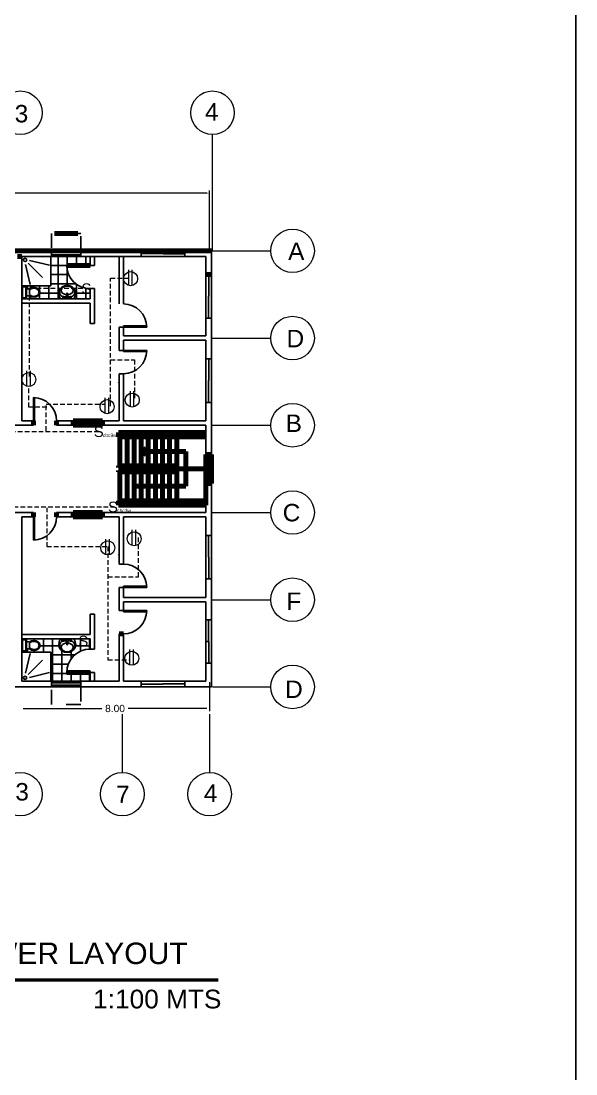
# Model space of a CAD drawing. Header units: millimetres. Extents: x 2391 to 3323, y 1596 to 2537.
# Drawn here: x 2971.5 to 3009.7, y 2241.9 to 2314.4 of the extents above; entities that cross this region are included whole.
import ezdxf

# ---------------------------------------------------------------- set-up
doc = ezdxf.new("R2010")
doc.units = ezdxf.units.MM
doc.linetypes.add('DASHED2', pattern=[9.525, 6.35, -3.175])
doc.linetypes.add('JIS_02_1.0', pattern=[2, 1, -1])
doc.layers.get('Defpoints').update_dxf_attribs({"color": 115})
for name, color, linetype in [('BATH', 171, 'Continuous'), ('dimensions', 203, 'Continuous'), ('doors', 31, 'Continuous'), ('doors and windows schedule', 11, 'Continuous'), ('Electrical symbols', 81, 'Continuous'), ('exterior wall', 140, 'Continuous'), ('furnitures', 40, 'Continuous'), ('interior wall', 191, 'Continuous'), ('LETTERS', 150, 'Continuous'), ('Lightning text', 211, 'Continuous'), ('stairs', 123, 'Continuous'), ('TEXT', 130, 'Continuous'), ('windows', 241, 'Continuous')]:
    doc.layers.add(name, color=color, linetype=linetype)
doc.styles.add('PDF Swis721 BT', font='swiss.ttf')
doc.styles.get("Standard").update_dxf_attribs({"font": 'arial.ttf'})

msp = doc.modelspace()

# ---------------------------------------------------------------- linework, layer by layer
at = {"color": 11, "true_color": 0xf27172}
msp.add_line((3009.654, 2319.18), (3009.654, 2060.459), dxfattribs=at)
at = {"color": 0, "linetype": 'ByBlock'}
for p, q in [((2971.565, 2298.164), (2973.565, 2298.164)), ((2971.565, 2296.164), (2971.565, 2298.164)), ((2971.824, 2297.622), (2972.152, 2296.259)), ((2973.004, 2296.725), (2972.014, 2297.715)), ((2972.107, 2297.906), (2973.471, 2297.578)), ((2973.565, 2298.164), (2973.565, 2296.164)), ((2973.565, 2296.164), (2971.565, 2296.164)), ((2971.579, 2296.133), (2971.899, 2296.133)), ((2971.579, 2295.293), (2971.579, 2296.133)), ((2971.619, 2295.373), (2971.619, 2296.053)), ((2971.659, 2296.093), (2971.819, 2296.093)), ((2971.859, 2296.053), (2971.859, 2295.373)), ((2971.899, 2296.133), (2971.899, 2295.293)), ((2971.919, 2296.033), (2971.899, 2296.033)), ((2971.899, 2295.993), (2971.959, 2295.993)), ((2972.093, 2295.953), (2971.899, 2295.953)), ((2972.093, 2295.473), (2971.899, 2295.473)), ((2971.959, 2296.113), (2971.919, 2296.113)), ((2971.919, 2296.113), (2971.919, 2296.033)), ((2971.959, 2295.993), (2971.959, 2296.113)), ((2972.093, 2295.553), (2972.093, 2295.873)), ((2974.143, 2295.472), (2974.208, 2295.276)), ((2974.175, 2295.717), (2974.174, 2295.731)), ((2974.178, 2295.691), (2974.175, 2295.717)), ((2974.182, 2295.665), (2974.178, 2295.691)), ((2974.188, 2295.64), (2974.182, 2295.665)), ((2974.195, 2295.616), (2974.188, 2295.64)), ((2974.202, 2295.593), (2974.195, 2295.616)), ((2974.211, 2295.572), (2974.202, 2295.593)), ((2974.211, 2295.572), (2974.211, 2295.572)), ((2974.22, 2295.552), (2974.211, 2295.572)), ((2974.23, 2295.534), (2974.22, 2295.552)), ((2974.241, 2295.517), (2974.23, 2295.534)), ((2974.253, 2295.502), (2974.241, 2295.517)), ((2974.266, 2295.488), (2974.253, 2295.502)), ((2974.279, 2295.475), (2974.266, 2295.488)), ((2974.293, 2295.464), (2974.279, 2295.475)), ((2974.308, 2295.454), (2974.293, 2295.464)), ((2974.308, 2295.454), (2974.308, 2295.454)), ((2974.323, 2295.445), (2974.308, 2295.454)), ((2974.339, 2295.436), (2974.323, 2295.445)), ((2974.356, 2295.429), (2974.339, 2295.436)), ((2974.372, 2295.423), (2974.356, 2295.429)), ((2974.39, 2295.418), (2974.372, 2295.423)), ((2974.407, 2295.413), (2974.39, 2295.418)), ((2974.424, 2295.41), (2974.407, 2295.413)), ((2974.42, 2295.399), (2974.425, 2295.413)), ((2974.425, 2295.413), (2974.436, 2295.419)), ((2974.436, 2295.419), (2974.448, 2295.421)), ((2974.448, 2295.421), (2974.46, 2295.419)), ((2974.46, 2295.419), (2974.47, 2295.413)), ((2974.47, 2295.413), (2974.476, 2295.399)), ((2974.66, 2295.636), (2974.63, 2295.298)), ((2974.66, 2295.636), (2974.662, 2295.645)), ((2974.662, 2295.645), (2974.666, 2295.653)), ((2974.666, 2295.653), (2974.673, 2295.66)), ((2974.673, 2295.66), (2974.681, 2295.664)), ((2974.681, 2295.664), (2974.69, 2295.666)), ((2974.69, 2295.666), (2974.7, 2295.664)), ((2974.7, 2295.664), (2974.708, 2295.66)), ((2974.708, 2295.66), (2974.715, 2295.653)), ((2974.715, 2295.653), (2974.719, 2295.645)), ((2974.719, 2295.645), (2974.72, 2295.636)), ((2974.75, 2295.298), (2974.72, 2295.636)), ((2974.9, 2295.399), (2974.906, 2295.413)), ((2974.906, 2295.413), (2974.916, 2295.419)), ((2974.916, 2295.419), (2974.928, 2295.421)), ((2974.928, 2295.421), (2974.94, 2295.419)), ((2974.94, 2295.419), (2974.951, 2295.413)), ((2974.951, 2295.413), (2974.956, 2295.399)), ((2974.976, 2295.413), (2974.959, 2295.41)), ((2974.992, 2295.418), (2974.976, 2295.413)), ((2975.009, 2295.423), (2974.992, 2295.418)), ((2975.026, 2295.429), (2975.009, 2295.423)), ((2975.042, 2295.436), (2975.026, 2295.429)), ((2975.058, 2295.445), (2975.042, 2295.436)), ((2975.073, 2295.454), (2975.058, 2295.445)), ((2975.088, 2295.464), (2975.073, 2295.454)), ((2975.073, 2295.454), (2975.073, 2295.454)), ((2975.102, 2295.475), (2975.088, 2295.464)), ((2975.115, 2295.488), (2975.102, 2295.475)), ((2975.128, 2295.502), (2975.115, 2295.488)), ((2975.14, 2295.517), (2975.128, 2295.502)), ((2975.151, 2295.534), (2975.14, 2295.517)), ((2975.161, 2295.552), (2975.151, 2295.534)), ((2975.17, 2295.572), (2975.161, 2295.552)), ((2975.179, 2295.593), (2975.17, 2295.572)), ((2975.17, 2295.572), (2975.17, 2295.572)), ((2975.238, 2295.472), (2975.173, 2295.276)), ((2975.186, 2295.616), (2975.179, 2295.593)), ((2975.193, 2295.64), (2975.186, 2295.616)), ((2975.199, 2295.665), (2975.193, 2295.64)), ((2975.203, 2295.691), (2975.199, 2295.665)), ((2975.206, 2295.717), (2975.203, 2295.691)), ((2975.207, 2295.731), (2975.206, 2295.717)), ((2971.899, 2295.293), (2971.579, 2295.293)), ((2971.819, 2295.333), (2971.659, 2295.333)), ((2974.354, 2295.276), (2974.372, 2295.287)), ((2974.372, 2295.287), (2974.388, 2295.293)), ((2974.373, 2295.383), (2974.375, 2295.391)), ((2974.375, 2295.376), (2974.373, 2295.383)), ((2974.375, 2295.391), (2974.38, 2295.396)), ((2974.38, 2295.37), (2974.375, 2295.376)), ((2974.38, 2295.396), (2974.388, 2295.398)), ((2974.388, 2295.368), (2974.38, 2295.37)), ((2974.388, 2295.398), (2974.395, 2295.396)), ((2974.395, 2295.37), (2974.388, 2295.368)), ((2974.401, 2295.299), (2974.388, 2295.293)), ((2974.388, 2295.293), (2974.508, 2295.293)), ((2974.395, 2295.396), (2974.401, 2295.391)), ((2974.401, 2295.376), (2974.395, 2295.37)), ((2974.418, 2295.391), (2974.401, 2295.391)), ((2974.401, 2295.391), (2974.403, 2295.383)), ((2974.403, 2295.383), (2974.401, 2295.376)), ((2974.418, 2295.376), (2974.401, 2295.376)), ((2974.412, 2295.307), (2974.401, 2295.299)), ((2974.42, 2295.319), (2974.412, 2295.307)), ((2974.418, 2295.383), (2974.42, 2295.399)), ((2974.42, 2295.368), (2974.418, 2295.383)), ((2974.478, 2295.316), (2974.418, 2295.316)), ((2974.425, 2295.353), (2974.42, 2295.368)), ((2974.424, 2295.332), (2974.42, 2295.319)), ((2974.425, 2295.346), (2974.424, 2295.332)), ((2974.425, 2295.353), (2974.47, 2295.353)), ((2974.425, 2295.346), (2974.425, 2295.353)), ((2974.47, 2295.346), (2974.425, 2295.346)), ((2974.433, 2295.383), (2974.435, 2295.391)), ((2974.435, 2295.376), (2974.433, 2295.383)), ((2974.435, 2295.391), (2974.44, 2295.396)), ((2974.44, 2295.37), (2974.435, 2295.376)), ((2974.44, 2295.396), (2974.448, 2295.398)), ((2974.448, 2295.368), (2974.44, 2295.37)), ((2974.448, 2295.398), (2974.455, 2295.396)), ((2974.455, 2295.37), (2974.448, 2295.368)), ((2974.455, 2295.396), (2974.461, 2295.391)), ((2974.461, 2295.376), (2974.455, 2295.37)), ((2974.461, 2295.391), (2974.463, 2295.383)), ((2974.463, 2295.383), (2974.461, 2295.376)), ((2974.476, 2295.368), (2974.47, 2295.353)), ((2974.47, 2295.353), (2974.47, 2295.346)), ((2974.471, 2295.333), (2974.47, 2295.346)), ((2974.475, 2295.321), (2974.471, 2295.333)), ((2974.477, 2295.403), (2974.474, 2295.403)), ((2974.482, 2295.31), (2974.475, 2295.321)), ((2974.476, 2295.399), (2974.478, 2295.383)), ((2974.478, 2295.383), (2974.476, 2295.368)), ((2974.494, 2295.401), (2974.477, 2295.403)), ((2974.495, 2295.391), (2974.477, 2295.391)), ((2974.477, 2295.376), (2974.495, 2295.376)), ((2974.492, 2295.301), (2974.482, 2295.31)), ((2974.503, 2295.296), (2974.492, 2295.301)), ((2974.493, 2295.383), (2974.495, 2295.391)), ((2974.495, 2295.376), (2974.493, 2295.383)), ((2974.511, 2295.4), (2974.494, 2295.401)), ((2974.495, 2295.391), (2974.5, 2295.396)), ((2974.5, 2295.37), (2974.495, 2295.376)), ((2974.5, 2295.396), (2974.508, 2295.398)), ((2974.508, 2295.368), (2974.5, 2295.37)), ((2974.515, 2295.293), (2974.503, 2295.296)), ((2974.508, 2295.398), (2974.515, 2295.396)), ((2974.515, 2295.37), (2974.508, 2295.368)), ((2974.508, 2295.293), (2974.52, 2295.292)), ((2974.528, 2295.4), (2974.511, 2295.4)), ((2974.515, 2295.396), (2974.521, 2295.391)), ((2974.521, 2295.376), (2974.515, 2295.37)), ((2974.52, 2295.292), (2974.53, 2295.287)), ((2974.521, 2295.391), (2974.523, 2295.383)), ((2974.523, 2295.383), (2974.521, 2295.376)), ((2974.544, 2295.4), (2974.528, 2295.4)), ((2974.53, 2295.287), (2974.54, 2295.276)), ((2974.56, 2295.4), (2974.544, 2295.4)), ((2974.576, 2295.4), (2974.56, 2295.4)), ((2974.57, 2295.276), (2974.571, 2295.283)), ((2974.571, 2295.283), (2974.574, 2295.29)), ((2974.574, 2295.29), (2974.579, 2295.295)), ((2974.576, 2295.4), (2974.576, 2295.4)), ((2974.591, 2295.4), (2974.576, 2295.4)), ((2974.579, 2295.295), (2974.586, 2295.298)), ((2974.586, 2295.298), (2974.593, 2295.298)), ((2974.606, 2295.4), (2974.591, 2295.4)), ((2974.63, 2295.298), (2974.593, 2295.298)), ((2974.621, 2295.4), (2974.606, 2295.4)), ((2974.639, 2295.4), (2974.621, 2295.4)), ((2974.75, 2295.298), (2974.63, 2295.298)), ((2974.759, 2295.4), (2974.741, 2295.4)), ((2974.75, 2295.298), (2974.78, 2295.298)), ((2974.775, 2295.4), (2974.759, 2295.4)), ((2974.791, 2295.4), (2974.775, 2295.4)), ((2974.78, 2295.298), (2974.788, 2295.298)), ((2974.788, 2295.298), (2974.795, 2295.296)), ((2974.807, 2295.4), (2974.791, 2295.4)), ((2974.795, 2295.296), (2974.8, 2295.29)), ((2974.8, 2295.29), (2974.803, 2295.283)), ((2974.803, 2295.283), (2974.803, 2295.276)), ((2974.822, 2295.4), (2974.807, 2295.4)), ((2974.822, 2295.4), (2974.822, 2295.4)), ((2974.838, 2295.4), (2974.822, 2295.4)), ((2974.834, 2295.276), (2974.852, 2295.287)), ((2974.853, 2295.4), (2974.838, 2295.4)), ((2974.852, 2295.287), (2974.868, 2295.293)), ((2974.868, 2295.4), (2974.853, 2295.4)), ((2974.853, 2295.383), (2974.855, 2295.391)), ((2974.855, 2295.376), (2974.853, 2295.383)), ((2974.855, 2295.391), (2974.861, 2295.396)), ((2974.861, 2295.37), (2974.855, 2295.376)), ((2974.861, 2295.396), (2974.868, 2295.398)), ((2974.868, 2295.368), (2974.861, 2295.37)), ((2974.882, 2295.401), (2974.868, 2295.4)), ((2974.868, 2295.398), (2974.876, 2295.396)), ((2974.876, 2295.37), (2974.868, 2295.368)), ((2974.881, 2295.299), (2974.868, 2295.293)), ((2974.868, 2295.293), (2974.988, 2295.293)), ((2974.876, 2295.396), (2974.881, 2295.391)), ((2974.881, 2295.376), (2974.876, 2295.37)), ((2974.881, 2295.391), (2974.883, 2295.383)), ((2974.898, 2295.391), (2974.881, 2295.391)), ((2974.883, 2295.383), (2974.881, 2295.376)), ((2974.898, 2295.376), (2974.881, 2295.376)), ((2974.892, 2295.307), (2974.881, 2295.299)), ((2974.901, 2295.402), (2974.882, 2295.401)), ((2974.9, 2295.319), (2974.892, 2295.307)), ((2974.898, 2295.383), (2974.9, 2295.399)), ((2974.9, 2295.368), (2974.898, 2295.383)), ((2974.958, 2295.316), (2974.898, 2295.316)), ((2974.906, 2295.353), (2974.9, 2295.368)), ((2974.905, 2295.332), (2974.9, 2295.319)), ((2974.906, 2295.346), (2974.905, 2295.332)), ((2974.906, 2295.353), (2974.951, 2295.353)), ((2974.906, 2295.346), (2974.906, 2295.353)), ((2974.951, 2295.346), (2974.906, 2295.346)), ((2974.913, 2295.383), (2974.915, 2295.391)), ((2974.915, 2295.376), (2974.913, 2295.383)), ((2974.915, 2295.391), (2974.921, 2295.396)), ((2974.921, 2295.37), (2974.915, 2295.376)), ((2974.921, 2295.396), (2974.928, 2295.398)), ((2974.928, 2295.368), (2974.921, 2295.37)), ((2974.928, 2295.398), (2974.936, 2295.396)), ((2974.936, 2295.37), (2974.928, 2295.368)), ((2974.936, 2295.396), (2974.941, 2295.391)), ((2974.941, 2295.376), (2974.936, 2295.37)), ((2974.941, 2295.391), (2974.943, 2295.383)), ((2974.943, 2295.383), (2974.941, 2295.376)), ((2974.956, 2295.368), (2974.951, 2295.353)), ((2974.951, 2295.353), (2974.951, 2295.346)), ((2974.951, 2295.333), (2974.951, 2295.346)), ((2974.955, 2295.321), (2974.951, 2295.333)), ((2974.959, 2295.41), (2974.952, 2295.408)), ((2974.962, 2295.31), (2974.955, 2295.321)), ((2974.956, 2295.399), (2974.958, 2295.383)), ((2974.958, 2295.383), (2974.956, 2295.368)), ((2974.975, 2295.391), (2974.958, 2295.391)), ((2974.958, 2295.376), (2974.975, 2295.376)), ((2974.972, 2295.301), (2974.962, 2295.31)), ((2974.983, 2295.296), (2974.972, 2295.301)), ((2974.973, 2295.383), (2974.975, 2295.391)), ((2974.975, 2295.376), (2974.973, 2295.383)), ((2974.975, 2295.391), (2974.981, 2295.396)), ((2974.981, 2295.37), (2974.975, 2295.376)), ((2974.981, 2295.396), (2974.988, 2295.398)), ((2974.988, 2295.368), (2974.981, 2295.37)), ((2974.996, 2295.293), (2974.983, 2295.296)), ((2974.988, 2295.398), (2974.996, 2295.396)), ((2974.996, 2295.37), (2974.988, 2295.368)), ((2974.988, 2295.293), (2975, 2295.292)), ((2974.996, 2295.396), (2975.001, 2295.391)), ((2975.001, 2295.376), (2974.996, 2295.37)), ((2975, 2295.292), (2975.01, 2295.287)), ((2975.001, 2295.391), (2975.003, 2295.383)), ((2975.003, 2295.383), (2975.001, 2295.376)), ((2975.01, 2295.287), (2975.02, 2295.276)), ((2971.579, 2271.836), (2971.579, 2270.996)), ((2971.899, 2271.836), (2971.579, 2271.836)), ((2971.619, 2271.756), (2971.619, 2271.076)), ((2971.819, 2271.796), (2971.659, 2271.796)), ((2971.859, 2271.076), (2971.859, 2271.756)), ((2971.899, 2270.996), (2971.899, 2271.836)), ((2972.093, 2271.656), (2971.899, 2271.656)), ((2972.093, 2271.576), (2972.093, 2271.256)), ((2974.143, 2271.657), (2974.208, 2271.853)), ((2974.195, 2271.513), (2974.188, 2271.489)), ((2974.202, 2271.536), (2974.195, 2271.513)), ((2974.211, 2271.557), (2974.202, 2271.536)), ((2974.22, 2271.577), (2974.211, 2271.557)), ((2974.211, 2271.557), (2974.211, 2271.557)), ((2974.23, 2271.595), (2974.22, 2271.577)), ((2974.241, 2271.612), (2974.23, 2271.595)), ((2974.253, 2271.627), (2974.241, 2271.612)), ((2974.266, 2271.641), (2974.253, 2271.627)), ((2974.279, 2271.653), (2974.266, 2271.641)), ((2974.293, 2271.665), (2974.279, 2271.653)), ((2974.308, 2271.675), (2974.293, 2271.665)), ((2974.323, 2271.684), (2974.308, 2271.675)), ((2974.308, 2271.675), (2974.308, 2271.675)), ((2974.339, 2271.692), (2974.323, 2271.684)), ((2974.356, 2271.699), (2974.339, 2271.692)), ((2974.354, 2271.853), (2974.372, 2271.841)), ((2974.372, 2271.705), (2974.356, 2271.699)), ((2974.372, 2271.841), (2974.388, 2271.835)), ((2974.39, 2271.711), (2974.372, 2271.705)), ((2974.375, 2271.753), (2974.373, 2271.745)), ((2974.373, 2271.745), (2974.375, 2271.738)), ((2974.38, 2271.758), (2974.375, 2271.753)), ((2974.375, 2271.738), (2974.38, 2271.732)), ((2974.388, 2271.76), (2974.38, 2271.758)), ((2974.38, 2271.732), (2974.388, 2271.73)), ((2974.388, 2271.835), (2974.508, 2271.835)), ((2974.401, 2271.83), (2974.388, 2271.835)), ((2974.395, 2271.758), (2974.388, 2271.76)), ((2974.388, 2271.73), (2974.395, 2271.732)), ((2974.407, 2271.715), (2974.39, 2271.711)), ((2974.401, 2271.753), (2974.395, 2271.758)), ((2974.395, 2271.732), (2974.401, 2271.738)), ((2974.412, 2271.821), (2974.401, 2271.83)), ((2974.418, 2271.753), (2974.401, 2271.753)), ((2974.403, 2271.745), (2974.401, 2271.753)), ((2974.401, 2271.738), (2974.403, 2271.745)), ((2974.418, 2271.738), (2974.401, 2271.738)), ((2974.424, 2271.719), (2974.407, 2271.715)), ((2974.42, 2271.81), (2974.412, 2271.821)), ((2974.478, 2271.813), (2974.418, 2271.813)), ((2974.42, 2271.761), (2974.418, 2271.745)), ((2974.418, 2271.745), (2974.42, 2271.73)), ((2974.424, 2271.797), (2974.42, 2271.81)), ((2974.425, 2271.775), (2974.42, 2271.761)), ((2974.42, 2271.73), (2974.425, 2271.715)), ((2974.425, 2271.783), (2974.424, 2271.797)), ((2974.47, 2271.783), (2974.425, 2271.783)), ((2974.425, 2271.783), (2974.425, 2271.775)), ((2974.425, 2271.775), (2974.47, 2271.775)), ((2974.425, 2271.715), (2974.436, 2271.71)), ((2974.435, 2271.753), (2974.433, 2271.745)), ((2974.433, 2271.745), (2974.435, 2271.738)), ((2974.44, 2271.758), (2974.435, 2271.753)), ((2974.435, 2271.738), (2974.44, 2271.732)), ((2974.436, 2271.71), (2974.448, 2271.708)), ((2974.448, 2271.76), (2974.44, 2271.758)), ((2974.44, 2271.732), (2974.448, 2271.73)), ((2974.455, 2271.758), (2974.448, 2271.76)), ((2974.448, 2271.73), (2974.455, 2271.732)), ((2974.448, 2271.708), (2974.46, 2271.71)), ((2974.461, 2271.753), (2974.455, 2271.758)), ((2974.455, 2271.732), (2974.461, 2271.738)), ((2974.46, 2271.71), (2974.47, 2271.715)), ((2974.463, 2271.745), (2974.461, 2271.753)), ((2974.461, 2271.738), (2974.463, 2271.745)), ((2974.471, 2271.796), (2974.47, 2271.783)), ((2974.47, 2271.775), (2974.47, 2271.783)), ((2974.476, 2271.761), (2974.47, 2271.775)), ((2974.47, 2271.715), (2974.476, 2271.73)), ((2974.475, 2271.808), (2974.471, 2271.796)), ((2974.477, 2271.726), (2974.474, 2271.726)), ((2974.482, 2271.819), (2974.475, 2271.808)), ((2974.478, 2271.745), (2974.476, 2271.761)), ((2974.476, 2271.73), (2974.478, 2271.745)), ((2974.477, 2271.753), (2974.495, 2271.753)), ((2974.495, 2271.738), (2974.477, 2271.738)), ((2974.494, 2271.727), (2974.477, 2271.726)), ((2974.492, 2271.827), (2974.482, 2271.819)), ((2974.503, 2271.833), (2974.492, 2271.827)), ((2974.495, 2271.753), (2974.493, 2271.745)), ((2974.493, 2271.745), (2974.495, 2271.738)), ((2974.511, 2271.728), (2974.494, 2271.727)), ((2974.5, 2271.758), (2974.495, 2271.753)), ((2974.495, 2271.738), (2974.5, 2271.732)), ((2974.508, 2271.76), (2974.5, 2271.758)), ((2974.5, 2271.732), (2974.508, 2271.73)), ((2974.515, 2271.835), (2974.503, 2271.833)), ((2974.508, 2271.835), (2974.52, 2271.837)), ((2974.515, 2271.758), (2974.508, 2271.76)), ((2974.508, 2271.73), (2974.515, 2271.732)), ((2974.528, 2271.729), (2974.511, 2271.728)), ((2974.521, 2271.753), (2974.515, 2271.758)), ((2974.515, 2271.732), (2974.521, 2271.738)), ((2974.52, 2271.837), (2974.53, 2271.842)), ((2974.523, 2271.745), (2974.521, 2271.753)), ((2974.521, 2271.738), (2974.523, 2271.745)), ((2974.544, 2271.729), (2974.528, 2271.729)), ((2974.53, 2271.842), (2974.54, 2271.853)), ((2974.56, 2271.729), (2974.544, 2271.729)), ((2974.576, 2271.729), (2974.56, 2271.729)), ((2974.57, 2271.853), (2974.571, 2271.846)), ((2974.571, 2271.846), (2974.574, 2271.839)), ((2974.574, 2271.839), (2974.579, 2271.834)), ((2974.576, 2271.729), (2974.576, 2271.729)), ((2974.591, 2271.729), (2974.576, 2271.729)), ((2974.579, 2271.834), (2974.586, 2271.831)), ((2974.586, 2271.831), (2974.593, 2271.83)), ((2974.606, 2271.729), (2974.591, 2271.729)), ((2974.63, 2271.83), (2974.593, 2271.83)), ((2974.621, 2271.729), (2974.606, 2271.729)), ((2974.639, 2271.729), (2974.621, 2271.729)), ((2974.75, 2271.83), (2974.63, 2271.83)), ((2974.66, 2271.493), (2974.63, 2271.83)), ((2974.75, 2271.83), (2974.72, 2271.493)), ((2974.759, 2271.729), (2974.741, 2271.729)), ((2974.75, 2271.83), (2974.78, 2271.83)), ((2974.775, 2271.729), (2974.759, 2271.729)), ((2974.791, 2271.728), (2974.775, 2271.729)), ((2974.78, 2271.83), (2974.788, 2271.83)), ((2974.788, 2271.83), (2974.795, 2271.833)), ((2974.807, 2271.728), (2974.791, 2271.728)), ((2974.795, 2271.833), (2974.8, 2271.838)), ((2974.8, 2271.838), (2974.803, 2271.845)), ((2974.803, 2271.845), (2974.803, 2271.853)), ((2974.822, 2271.728), (2974.807, 2271.728)), ((2974.822, 2271.728), (2974.822, 2271.728)), ((2974.838, 2271.728), (2974.822, 2271.728)), ((2974.834, 2271.853), (2974.852, 2271.841)), ((2974.853, 2271.728), (2974.838, 2271.728)), ((2974.852, 2271.841), (2974.868, 2271.835)), ((2974.855, 2271.753), (2974.853, 2271.745)), ((2974.853, 2271.745), (2974.855, 2271.738)), ((2974.868, 2271.728), (2974.853, 2271.728)), ((2974.861, 2271.758), (2974.855, 2271.753)), ((2974.855, 2271.738), (2974.861, 2271.732)), ((2974.868, 2271.76), (2974.861, 2271.758)), ((2974.861, 2271.732), (2974.868, 2271.73)), ((2974.868, 2271.835), (2974.988, 2271.835)), ((2974.881, 2271.83), (2974.868, 2271.835)), ((2974.876, 2271.758), (2974.868, 2271.76)), ((2974.868, 2271.73), (2974.876, 2271.732)), ((2974.882, 2271.728), (2974.868, 2271.728)), ((2974.881, 2271.753), (2974.876, 2271.758)), ((2974.876, 2271.732), (2974.881, 2271.738)), ((2974.892, 2271.821), (2974.881, 2271.83)), ((2974.883, 2271.745), (2974.881, 2271.753)), ((2974.898, 2271.753), (2974.881, 2271.753)), ((2974.881, 2271.738), (2974.883, 2271.745)), ((2974.898, 2271.738), (2974.881, 2271.738)), ((2974.901, 2271.727), (2974.882, 2271.728)), ((2974.9, 2271.81), (2974.892, 2271.821)), ((2974.958, 2271.813), (2974.898, 2271.813)), ((2974.9, 2271.761), (2974.898, 2271.745)), ((2974.898, 2271.745), (2974.9, 2271.73)), ((2974.905, 2271.797), (2974.9, 2271.81)), ((2974.906, 2271.775), (2974.9, 2271.761)), ((2974.9, 2271.73), (2974.906, 2271.715)), ((2974.906, 2271.783), (2974.905, 2271.797)), ((2974.951, 2271.783), (2974.906, 2271.783)), ((2974.906, 2271.783), (2974.906, 2271.775)), ((2974.906, 2271.775), (2974.951, 2271.775)), ((2974.906, 2271.715), (2974.916, 2271.71)), ((2974.915, 2271.753), (2974.913, 2271.745)), ((2974.913, 2271.745), (2974.915, 2271.738)), ((2974.921, 2271.758), (2974.915, 2271.753)), ((2974.915, 2271.738), (2974.921, 2271.732)), ((2974.916, 2271.71), (2974.928, 2271.708)), ((2974.928, 2271.76), (2974.921, 2271.758)), ((2974.921, 2271.732), (2974.928, 2271.73)), ((2974.936, 2271.758), (2974.928, 2271.76)), ((2974.928, 2271.73), (2974.936, 2271.732)), ((2974.928, 2271.708), (2974.94, 2271.71)), ((2974.941, 2271.753), (2974.936, 2271.758)), ((2974.936, 2271.732), (2974.941, 2271.738)), ((2974.94, 2271.71), (2974.951, 2271.715)), ((2974.943, 2271.745), (2974.941, 2271.753)), ((2974.941, 2271.738), (2974.943, 2271.745)), ((2974.955, 2271.808), (2974.951, 2271.796)), ((2974.951, 2271.796), (2974.951, 2271.783)), ((2974.951, 2271.775), (2974.951, 2271.783)), ((2974.956, 2271.761), (2974.951, 2271.775)), ((2974.951, 2271.715), (2974.956, 2271.73)), ((2974.959, 2271.719), (2974.952, 2271.72)), ((2974.962, 2271.819), (2974.955, 2271.808)), ((2974.958, 2271.745), (2974.956, 2271.761)), ((2974.956, 2271.73), (2974.958, 2271.745)), ((2974.958, 2271.753), (2974.975, 2271.753)), ((2974.975, 2271.738), (2974.958, 2271.738)), ((2974.976, 2271.715), (2974.959, 2271.719)), ((2974.972, 2271.827), (2974.962, 2271.819)), ((2974.983, 2271.833), (2974.972, 2271.827)), ((2974.975, 2271.753), (2974.973, 2271.745)), ((2974.973, 2271.745), (2974.975, 2271.738)), ((2974.981, 2271.758), (2974.975, 2271.753)), ((2974.975, 2271.738), (2974.981, 2271.732)), ((2974.992, 2271.711), (2974.976, 2271.715)), ((2974.988, 2271.76), (2974.981, 2271.758)), ((2974.981, 2271.732), (2974.988, 2271.73)), ((2974.996, 2271.835), (2974.983, 2271.833)), ((2974.988, 2271.835), (2975, 2271.837)), ((2974.996, 2271.758), (2974.988, 2271.76)), ((2974.988, 2271.73), (2974.996, 2271.732)), ((2975.009, 2271.705), (2974.992, 2271.711)), ((2975.001, 2271.753), (2974.996, 2271.758)), ((2974.996, 2271.732), (2975.001, 2271.738)), ((2975, 2271.837), (2975.01, 2271.842)), ((2975.003, 2271.745), (2975.001, 2271.753)), ((2975.001, 2271.738), (2975.003, 2271.745)), ((2975.026, 2271.699), (2975.009, 2271.705)), ((2975.01, 2271.842), (2975.02, 2271.853)), ((2975.042, 2271.692), (2975.026, 2271.699)), ((2975.058, 2271.684), (2975.042, 2271.692)), ((2975.073, 2271.675), (2975.058, 2271.684)), ((2975.073, 2271.675), (2975.073, 2271.675)), ((2975.088, 2271.665), (2975.073, 2271.675)), ((2975.102, 2271.653), (2975.088, 2271.665)), ((2975.115, 2271.641), (2975.102, 2271.653)), ((2975.128, 2271.627), (2975.115, 2271.641)), ((2975.14, 2271.612), (2975.128, 2271.627)), ((2975.151, 2271.595), (2975.14, 2271.612)), ((2975.161, 2271.577), (2975.151, 2271.595)), ((2975.17, 2271.557), (2975.161, 2271.577)), ((2975.17, 2271.557), (2975.17, 2271.557)), ((2975.179, 2271.536), (2975.17, 2271.557)), ((2975.238, 2271.657), (2975.173, 2271.853)), ((2975.186, 2271.513), (2975.179, 2271.536)), ((2975.193, 2271.489), (2975.186, 2271.513)), ((2973.565, 2270.964), (2971.565, 2270.964)), ((2971.565, 2270.964), (2971.565, 2268.964)), ((2971.579, 2270.996), (2971.899, 2270.996)), ((2971.659, 2271.036), (2971.819, 2271.036)), ((2971.824, 2269.507), (2972.152, 2270.87)), ((2972.093, 2271.176), (2971.899, 2271.176)), ((2971.899, 2271.136), (2971.959, 2271.136)), ((2971.919, 2271.096), (2971.899, 2271.096)), ((2971.919, 2271.016), (2971.919, 2271.096)), ((2971.959, 2271.016), (2971.919, 2271.016)), ((2971.959, 2271.136), (2971.959, 2271.016)), ((2973.565, 2268.964), (2973.565, 2270.964)), ((2974.175, 2271.411), (2974.174, 2271.398)), ((2974.178, 2271.438), (2974.175, 2271.411)), ((2974.182, 2271.464), (2974.178, 2271.438)), ((2974.188, 2271.489), (2974.182, 2271.464)), ((2974.66, 2271.493), (2974.662, 2271.484)), ((2974.662, 2271.484), (2974.666, 2271.475)), ((2974.666, 2271.475), (2974.673, 2271.469)), ((2974.673, 2271.469), (2974.681, 2271.464)), ((2974.681, 2271.464), (2974.69, 2271.463)), ((2974.69, 2271.463), (2974.7, 2271.464)), ((2974.7, 2271.464), (2974.708, 2271.469)), ((2974.708, 2271.469), (2974.715, 2271.475)), ((2974.715, 2271.475), (2974.719, 2271.484)), ((2974.719, 2271.484), (2974.72, 2271.493)), ((2975.199, 2271.464), (2975.193, 2271.489)), ((2975.203, 2271.438), (2975.199, 2271.464)), ((2975.206, 2271.411), (2975.203, 2271.438)), ((2975.207, 2271.398), (2975.206, 2271.411)), ((2973.004, 2270.403), (2972.014, 2269.414)), ((2972.107, 2269.223), (2973.471, 2269.551)), ((2971.565, 2268.964), (2973.565, 2268.964))]:
    msp.add_line(p, q, dxfattribs=at)
for centre in [(2971.796, 2297.94), (2971.796, 2269.189)]:
    msp.add_circle(centre, 0.113, dxfattribs=at)
for centre, radius, start, end in [((2971.654, 2296.058), 0.0354, 81.8699, 188.1301), ((2971.824, 2296.058), 0.0354, 351.8699, 98.1301), ((2972.396, 2295.572), 0.487, 48.92109, 128.53089), ((2972.406, 2295.545), 0.453, 60.42355, 133.63227), ((2972.406, 2295.881), 0.453, 226.36791, 299.57672), ((2972.396, 2295.854), 0.487, 231.46929, 311.07914), ((2972.501, 2295.713), 0.26, 299.57672, 60.42355), ((2972.519, 2295.713), 0.3, 311.07914, 48.92109), ((2971.654, 2295.368), 0.0354, 171.8699, 278.1301), ((2971.824, 2295.368), 0.0354, 261.8699, 8.1301), ((2971.654, 2271.761), 0.0354, 81.8699, 188.1301), ((2971.824, 2271.761), 0.0354, 351.8699, 98.1301), ((2972.396, 2271.275), 0.487, 48.92086, 128.53071), ((2972.406, 2271.248), 0.453, 60.42328, 133.63209), ((2972.501, 2271.416), 0.26, 299.57645, 60.42328), ((2972.519, 2271.416), 0.3, 311.07891, 48.92086), ((2971.654, 2271.071), 0.0354, 171.8699, 278.1301), ((2971.824, 2271.071), 0.0354, 261.8699, 8.1301), ((2972.406, 2271.584), 0.453, 226.36773, 299.57645), ((2972.396, 2271.556), 0.487, 231.46911, 311.07891)]:
    msp.add_arc(centre, radius, start, end, dxfattribs=at)
at = {"color": 0, "linetype": 'ByBlock', "extrusion": (0, 0, -1)}
for centre, major_axis, ratio, start_param, end_param in [((2974.69, 2295.658), (0.584, 0), 0.916316, 2.786438, 6.63834), ((2974.69, 2295.731), (0.517, 0), 0.815274, 3.141593, 6.283185), ((2974.69, 2295.841), (0.412, 0), 0.730435, 1.664123, 7.760732)]:
    msp.add_ellipse(centre, major_axis=major_axis, ratio=ratio, start_param=start_param, end_param=end_param, dxfattribs=at)
at = {"color": 0, "linetype": 'ByBlock'}
for centre, major_axis, ratio, start_param, end_param in [((2974.69, 2271.471), (0.584, 0), 0.916316, 2.786438, 6.63834), ((2974.69, 2271.287), (0.412, 0), 0.730435, 1.664123, 7.760732), ((2974.69, 2271.398), (0.517, 0), 0.815274, 3.141593, 6.283185)]:
    msp.add_ellipse(centre, major_axis=major_axis, ratio=ratio, start_param=start_param, end_param=end_param, dxfattribs=at)
at = {"layer": 'BATH', "linetype": 'Continuous'}
for p, q in [((2974.063, 2295.264), (2974.063, 2298.164)), ((2974.698, 2297.564), (2974.698, 2298.164)), ((2975.333, 2297.564), (2975.333, 2298.164)), ((2975.968, 2297.564), (2975.968, 2298.164)), ((2973.565, 2297.565), (2976.265, 2297.565)), ((2973.565, 2296.93), (2974.796, 2296.93)), ((2974.698, 2296.152), (2974.698, 2297.24)), ((2972.158, 2295.997), (2972.158, 2296.164)), ((2972.793, 2295.835), (2972.793, 2296.164)), ((2973.428, 2295.264), (2973.428, 2296.164)), ((2973.565, 2296.295), (2975.291, 2296.295)), ((2975.333, 2295.264), (2975.333, 2296.264)), ((2971.565, 2295.66), (2971.579, 2295.66)), ((2972.158, 2295.264), (2972.158, 2295.429)), ((2972.793, 2295.264), (2972.793, 2295.591)), ((2972.814, 2295.66), (2974.184, 2295.66)), ((2975.197, 2295.66), (2976.265, 2295.66)), ((2975.968, 2295.264), (2975.968, 2295.992)), ((2974.698, 2295.264), (2974.698, 2295.298)), ((2971.787, 2271.836), (2971.787, 2271.864)), ((2972.422, 2271.761), (2972.422, 2271.864)), ((2973.057, 2270.964), (2973.057, 2271.864)), ((2973.692, 2268.964), (2973.692, 2271.864)), ((2974.327, 2271.686), (2974.327, 2271.864)), ((2974.962, 2271.835), (2974.962, 2271.864)), ((2974.962, 2271.753), (2974.962, 2271.818)), ((2974.962, 2271.718), (2974.962, 2271.738)), ((2975.597, 2271.018), (2975.597, 2271.864)), ((2976.232, 2271.164), (2976.232, 2271.864)), ((2971.565, 2271.396), (2971.579, 2271.396)), ((2971.787, 2270.964), (2971.787, 2270.996)), ((2972.422, 2270.964), (2972.422, 2271.07)), ((2972.818, 2271.396), (2974.174, 2271.396)), ((2974.327, 2268.964), (2974.327, 2271.098)), ((2974.962, 2270.492), (2974.962, 2271.039)), ((2975.207, 2271.396), (2976.265, 2271.396)), ((2973.565, 2270.761), (2975.204, 2270.761)), ((2973.565, 2270.126), (2974.767, 2270.126)), ((2973.565, 2269.491), (2976.265, 2269.491)), ((2974.962, 2268.964), (2974.962, 2269.564)), ((2975.597, 2268.964), (2975.597, 2269.564)), ((2976.232, 2268.964), (2976.232, 2269.564))]:
    msp.add_line(p, q, dxfattribs=at)
at = {"layer": 'Defpoints', "linetype": 'DASHED2', "lineweight": 13, "ltscale": 0.05}
for p, q in [((2977.669, 2287.883), (2977.669, 2296.695)), ((2977.669, 2296.695), (2978.875, 2296.695)), ((2972.111, 2289.916), (2972.111, 2296.003)), ((2972.111, 2296.003), (2975.851, 2296.003)), ((2977.669, 2291.057), (2979.314, 2291.057)), ((2979.314, 2291.057), (2979.314, 2288.43)), ((2972.055, 2287.818), (2972.055, 2289.186)), ((2973.289, 2287.818), (2972.055, 2287.818)), ((2973.254, 2286.176), (2973.254, 2288.023)), ((2973.254, 2288.023), (2977.262, 2288.023)), ((2946.062, 2286.132), (2977.023, 2286.132)), ((2946.24, 2280.946), (2977.859, 2280.946)), ((2973.291, 2280.894), (2973.291, 2278.23)), ((2979.583, 2276.147), (2979.583, 2279)), ((2973.291, 2278.23), (2977.495, 2278.23)), ((2977.495, 2278.23), (2977.495, 2270.419)), ((2977.481, 2276.147), (2979.583, 2276.147)), ((2977.495, 2270.419), (2979.012, 2270.419))]:
    msp.add_line(p, q, dxfattribs=at)
at = {"layer": 'dimensions', "lineweight": 13}
for p, q in [((2984.478, 2298.627), (2984.478, 2302.714)), ((2984.298, 2302.534), (2965.42, 2302.534)), ((2984.478, 2268.902), (2984.478, 2266.898)), ((2971.658, 2267.078), (2977.068, 2267.078)), ((2984.298, 2267.078), (2978.887, 2267.078))]:
    msp.add_line(p, q, dxfattribs=at)
at = {"layer": 'dimensions', "lineweight": 100}
msp.add_line((2982.215, 2283.564), (2984.215, 2283.564), dxfattribs=at)
at = {"layer": 'dimensions'}
msp.add_solid([(2984.298, 2302.564), (2984.298, 2302.504), (2984.478, 2302.534)], dxfattribs=at)
at = {"layer": 'doors', "lineweight": 100}
for p, q in [((2974.665, 2297.564), (2976.265, 2297.564)), ((2972.365, 2286.864), (2972.445, 2286.864)), ((2972.365, 2280.264), (2972.445, 2280.264)), ((2974.665, 2269.564), (2976.265, 2269.564))]:
    msp.add_line(p, q, dxfattribs=at)
at = {"layer": 'doors'}
for p, q in [((2976.265, 2297.484), (2974.667, 2297.484)), ((2976.265, 2297.484), (2976.265, 2297.564)), ((2978.555, 2293.394), (2980.153, 2293.394)), ((2978.555, 2293.394), (2978.555, 2293.314)), ((2978.555, 2293.314), (2980.155, 2293.314)), ((2978.555, 2291.714), (2980.155, 2291.714)), ((2978.555, 2291.634), (2978.555, 2291.714)), ((2978.555, 2291.634), (2980.153, 2291.634)), ((2972.365, 2286.864), (2972.365, 2288.464)), ((2972.445, 2286.864), (2972.445, 2288.462)), ((2972.365, 2280.264), (2972.365, 2278.664)), ((2972.445, 2280.264), (2972.445, 2278.666)), ((2978.555, 2275.494), (2980.153, 2275.494)), ((2978.555, 2275.494), (2978.555, 2275.414)), ((2978.555, 2275.414), (2980.155, 2275.414)), ((2978.555, 2273.814), (2980.155, 2273.814)), ((2978.555, 2273.734), (2978.555, 2273.814)), ((2978.555, 2273.734), (2980.153, 2273.734)), ((2976.265, 2269.644), (2974.667, 2269.644)), ((2976.265, 2269.644), (2976.265, 2269.564))]:
    msp.add_line(p, q, dxfattribs=at)
for centre, start, end in [((2976.265, 2297.564), 180, 270), ((2978.555, 2293.314), 0, 90), ((2978.555, 2291.714), 270, 0), ((2972.365, 2286.864), 0, 90), ((2972.365, 2280.264), 270, 0), ((2978.555, 2275.414), 0, 90), ((2978.555, 2273.814), 270, 0), ((2976.265, 2269.564), 90, 180)]:
    msp.add_arc(centre, 1.6, start, end, dxfattribs=at)
at = {"layer": 'doors and windows schedule', "lineweight": 100}
msp.add_line((2973.819, 2299.764), (2975.419, 2299.764), dxfattribs=at)
at = {"layer": 'Electrical symbols', "lineweight": 18}
for p, q in [((2978.923, 2296.181), (2978.923, 2297.253)), ((2979.167, 2296.181), (2979.167, 2297.253)), ((2971.924, 2289.242), (2971.924, 2290.315)), ((2972.168, 2289.242), (2972.168, 2290.315)), ((2979.034, 2287.832), (2979.034, 2288.905)), ((2979.278, 2287.832), (2979.278, 2288.905)), ((2977.303, 2287.375), (2977.303, 2288.448)), ((2977.547, 2287.375), (2977.547, 2288.448)), ((2979.166, 2278.291), (2979.166, 2279.363)), ((2979.41, 2278.291), (2979.41, 2279.363)), ((2977.349, 2277.66), (2977.349, 2278.733)), ((2977.593, 2277.66), (2977.593, 2278.733)), ((2979.005, 2270.064), (2979.005, 2271.137)), ((2979.249, 2270.064), (2979.249, 2271.137))]:
    msp.add_line(p, q, dxfattribs=at)
for centre in [(2979.051, 2296.65), (2972.052, 2289.711), (2977.431, 2287.844), (2979.162, 2288.301), (2979.294, 2278.76), (2977.477, 2278.129), (2979.134, 2270.534)]:
    msp.add_circle(centre, 0.482, dxfattribs=at)
at = {"layer": 'exterior wall', "lineweight": 100}
msp.add_line((2944.215, 2298.564), (2984.615, 2298.564), dxfattribs=at)
at = {"layer": 'exterior wall'}
for p, q in [((2984.615, 2268.564), (2984.615, 2298.564)), ((2984.215, 2298.164), (2971.565, 2298.164)), ((2984.215, 2292.714), (2984.215, 2298.164)), ((2984.215, 2286.864), (2984.215, 2292.414)), ((2984.215, 2280.564), (2984.215, 2286.564)), ((2984.215, 2274.714), (2984.215, 2280.264)), ((2984.215, 2268.964), (2984.215, 2274.414)), ((2971.565, 2268.964), (2978.255, 2268.964)), ((2978.555, 2268.964), (2984.215, 2268.964)), ((2944.215, 2268.564), (2984.615, 2268.564))]:
    msp.add_line(p, q, dxfattribs=at)
at = {"layer": 'furnitures'}
for p, q in [((2978.218, 2289.484), (2978.217, 2289.503)), ((2978.218, 2277.645), (2978.217, 2277.626))]:
    msp.add_line(p, q, dxfattribs=at)
at = {"layer": 'interior wall'}
for p, q in [((2971.565, 2298.164), (2971.565, 2286.864)), ((2976.265, 2297.564), (2976.265, 2298.164)), ((2976.565, 2298.164), (2976.565, 2297.564)), ((2978.255, 2298.164), (2978.255, 2294.914)), ((2978.555, 2298.164), (2978.555, 2294.914)), ((2976.565, 2297.564), (2976.265, 2297.564)), ((2976.265, 2295.264), (2976.265, 2295.964)), ((2976.265, 2295.964), (2976.565, 2295.964)), ((2976.565, 2295.964), (2976.565, 2293.564)), ((2971.565, 2295.264), (2976.265, 2295.264)), ((2971.565, 2294.964), (2976.265, 2294.964)), ((2976.265, 2293.564), (2976.265, 2294.964)), ((2976.565, 2293.564), (2976.265, 2293.564)), ((2978.255, 2293.314), (2978.255, 2291.714)), ((2978.255, 2292.514), (2978.255, 2293.314)), ((2978.255, 2293.314), (2978.555, 2293.314)), ((2978.555, 2293.314), (2978.555, 2292.714)), ((2978.255, 2292.514), (2978.255, 2291.714)), ((2984.215, 2292.714), (2978.555, 2292.714)), ((2984.215, 2292.414), (2978.555, 2292.414)), ((2978.555, 2292.414), (2978.555, 2291.714)), ((2978.255, 2291.714), (2978.555, 2291.714)), ((2978.255, 2290.114), (2978.255, 2286.864)), ((2978.255, 2290.114), (2978.555, 2290.114)), ((2978.555, 2290.114), (2978.555, 2286.864)), ((2972.365, 2286.864), (2971.565, 2286.864)), ((2978.255, 2286.864), (2973.965, 2286.864)), ((2984.215, 2286.864), (2978.555, 2286.864)), ((2972.365, 2286.564), (2959.765, 2286.564)), ((2984.215, 2286.564), (2973.965, 2286.564)), ((2959.765, 2280.564), (2972.365, 2280.564)), ((2971.565, 2280.264), (2972.365, 2280.264)), ((2971.565, 2280.264), (2971.565, 2268.964)), ((2973.965, 2280.564), (2984.215, 2280.564)), ((2973.965, 2280.264), (2978.255, 2280.264)), ((2978.255, 2277.014), (2978.255, 2280.264)), ((2978.555, 2280.264), (2984.215, 2280.264)), ((2978.555, 2277.014), (2978.555, 2280.264)), ((2978.255, 2277.014), (2978.555, 2277.014)), ((2978.255, 2273.814), (2978.255, 2275.414)), ((2978.255, 2274.614), (2978.255, 2275.414)), ((2978.255, 2275.414), (2978.555, 2275.414)), ((2978.555, 2274.714), (2978.555, 2275.414)), ((2978.255, 2274.614), (2978.255, 2273.814)), ((2984.215, 2274.714), (2978.555, 2274.714)), ((2984.215, 2274.414), (2978.555, 2274.414)), ((2978.555, 2273.814), (2978.555, 2274.414)), ((2978.255, 2273.814), (2978.555, 2273.814)), ((2976.565, 2273.564), (2976.265, 2273.564)), ((2976.265, 2273.564), (2976.265, 2272.164)), ((2976.265, 2272.164), (2976.265, 2273.164)), ((2976.565, 2271.164), (2976.565, 2273.564)), ((2971.565, 2272.164), (2976.265, 2272.164)), ((2971.565, 2271.864), (2976.265, 2271.864)), ((2976.265, 2271.864), (2976.265, 2271.164)), ((2978.255, 2268.964), (2978.255, 2272.214)), ((2978.555, 2268.964), (2978.555, 2272.214)), ((2976.265, 2271.164), (2976.565, 2271.164)), ((2976.565, 2269.564), (2976.265, 2269.564)), ((2976.265, 2269.564), (2976.265, 2268.964)), ((2976.565, 2268.964), (2976.565, 2269.564))]:
    msp.add_line(p, q, dxfattribs=at)
at = {"layer": 'interior wall', "lineweight": 100}
for p, q in [((2972.365, 2286.869), (2972.365, 2286.564)), ((2973.965, 2286.869), (2973.965, 2286.564)), ((2972.365, 2280.264), (2972.365, 2280.564)), ((2973.965, 2280.264), (2973.965, 2280.564)), ((2978.255, 2272.214), (2978.555, 2272.214))]:
    msp.add_line(p, q, dxfattribs=at)
at = {"layer": 'LETTERS', "lineweight": 50}
msp.add_line((2944.085, 2248.41), (2985.058, 2248.41), dxfattribs=at)
at = {"layer": 'Lightning text', "linetype": 'ByBlock', "lineweight": 13, "ltscale": 0.02}
for p, q in [((2984.677, 2298.564), (2984.677, 2306.564)), ((2984.678, 2298.564), (2988.678, 2298.564)), ((2984.678, 2292.564), (2988.678, 2292.564)), ((2984.678, 2286.564), (2988.678, 2286.564)), ((2984.678, 2280.564), (2988.678, 2280.564)), ((2984.678, 2274.564), (2988.678, 2274.564)), ((2984.678, 2268.564), (2988.678, 2268.564)), ((2978.478, 2266.688), (2978.478, 2262.688)), ((2984.478, 2266.688), (2984.478, 2262.688))]:
    msp.add_line(p, q, dxfattribs=at)
for centre in [(2971.477, 2308.064), (2984.677, 2308.064), (2990.178, 2298.564), (2990.178, 2292.564), (2990.178, 2286.564), (2990.178, 2280.564), (2990.178, 2274.564), (2990.178, 2268.564), (2971.478, 2261.188), (2978.478, 2261.188), (2984.478, 2261.188)]:
    msp.add_circle(centre, 1.5, dxfattribs=at)
at = {"layer": 'stairs', "lineweight": 100}
for p, q in [((2971.265, 2298.164), (2971.565, 2298.164)), ((2978.215, 2285.764), (2978.215, 2286.064)), ((2978.215, 2286.064), (2984.215, 2286.064)), ((2978.215, 2285.764), (2984.215, 2285.764)), ((2978.315, 2285.764), (2978.315, 2283.764)), ((2978.803, 2285.764), (2978.803, 2283.764)), ((2979.29, 2285.764), (2979.29, 2283.764)), ((2979.778, 2285.764), (2979.778, 2283.764)), ((2980.265, 2285.764), (2980.265, 2283.764)), ((2980.753, 2285.764), (2980.753, 2283.764)), ((2981.24, 2285.764), (2981.24, 2283.764)), ((2981.728, 2285.764), (2981.728, 2283.764)), ((2982.215, 2285.764), (2982.215, 2283.764)), ((2979.778, 2284.764), (2980.128, 2284.968)), ((2979.778, 2284.764), (2982.836, 2284.764)), ((2979.778, 2284.764), (2980.128, 2284.562)), ((2982.836, 2282.364), (2982.836, 2284.764)), ((2978.215, 2283.664), (2978.215, 2283.764)), ((2978.215, 2283.764), (2982.215, 2283.764)), ((2978.215, 2283.764), (2978.215, 2283.664)), ((2978.215, 2283.664), (2982.115, 2283.664)), ((2982.115, 2283.464), (2978.215, 2283.464)), ((2978.215, 2283.464), (2978.215, 2283.364)), ((2978.215, 2283.364), (2982.215, 2283.364)), ((2978.315, 2281.364), (2978.315, 2283.364)), ((2978.803, 2281.364), (2978.803, 2283.364)), ((2979.29, 2281.364), (2979.29, 2283.364)), ((2979.778, 2281.364), (2979.778, 2283.364)), ((2980.265, 2281.364), (2980.265, 2283.364)), ((2980.753, 2281.364), (2980.753, 2283.364)), ((2981.24, 2281.364), (2981.24, 2283.364)), ((2981.728, 2281.364), (2981.728, 2283.364)), ((2982.115, 2283.664), (2982.115, 2283.464)), ((2982.215, 2283.764), (2982.215, 2283.364)), ((2982.215, 2283.364), (2982.215, 2283.464)), ((2982.215, 2281.364), (2982.215, 2283.364)), ((2984.215, 2283.564), (2984.215, 2281.064)), ((2979.29, 2282.364), (2982.836, 2282.364)), ((2984.215, 2281.364), (2978.215, 2281.364)), ((2978.215, 2281.364), (2978.215, 2281.064)), ((2978.215, 2281.364), (2978.315, 2281.364)), ((2984.215, 2281.064), (2978.215, 2281.064))]:
    msp.add_line(p, q, dxfattribs=at)
at = {"layer": 'windows', "linetype": 'JIS_02_1.0'}
for p, q in [((2975.619, 2299.764), (2973.619, 2299.764)), ((2973.619, 2299.764), (2973.619, 2298.564)), ((2975.619, 2298.564), (2975.619, 2299.764)), ((2973.619, 2267.364), (2973.619, 2268.564)), ((2975.619, 2268.564), (2975.619, 2267.364)), ((2975.619, 2267.364), (2973.619, 2267.364))]:
    msp.add_line(p, q, dxfattribs=at)
at = {"layer": 'windows'}
for p, q in [((2973.619, 2298.564), (2973.619, 2298.164)), ((2975.619, 2298.564), (2973.619, 2298.564)), ((2975.619, 2298.444), (2973.619, 2298.444)), ((2975.619, 2298.164), (2975.619, 2298.564)), ((2979.785, 2298.564), (2979.785, 2298.164)), ((2979.785, 2298.564), (2982.785, 2298.564)), ((2981.285, 2298.374), (2979.785, 2298.374)), ((2981.285, 2298.354), (2981.285, 2298.374)), ((2982.785, 2298.354), (2981.285, 2298.354)), ((2982.785, 2298.164), (2982.785, 2298.564)), ((2973.619, 2298.284), (2975.619, 2298.284)), ((2973.619, 2298.164), (2975.619, 2298.164)), ((2979.785, 2298.164), (2982.785, 2298.164)), ((2984.215, 2296.939), (2984.215, 2293.939)), ((2984.425, 2295.439), (2984.425, 2296.939)), ((2984.615, 2296.939), (2984.615, 2293.939)), ((2984.405, 2293.939), (2984.405, 2295.439)), ((2984.405, 2295.439), (2984.425, 2295.439)), ((2984.215, 2293.939), (2984.615, 2293.939)), ((2984.615, 2291.139), (2984.215, 2291.139)), ((2984.215, 2291.139), (2984.215, 2288.139)), ((2984.425, 2289.639), (2984.425, 2291.139)), ((2984.615, 2291.139), (2984.615, 2288.139)), ((2984.405, 2288.139), (2984.405, 2289.639)), ((2984.405, 2289.639), (2984.425, 2289.639)), ((2984.215, 2288.139), (2984.615, 2288.139)), ((2984.215, 2275.989), (2984.215, 2278.989)), ((2984.215, 2278.989), (2984.615, 2278.989)), ((2984.405, 2278.989), (2984.405, 2277.489)), ((2984.615, 2275.989), (2984.615, 2278.989)), ((2984.405, 2277.489), (2984.425, 2277.489)), ((2984.425, 2277.489), (2984.425, 2275.989)), ((2984.615, 2275.989), (2984.215, 2275.989)), ((2984.215, 2270.189), (2984.215, 2273.189)), ((2984.215, 2273.189), (2984.615, 2273.189)), ((2984.405, 2273.189), (2984.405, 2271.689)), ((2984.615, 2270.189), (2984.615, 2273.189)), ((2984.405, 2271.689), (2984.215, 2271.689)), ((2984.405, 2271.689), (2984.425, 2271.689)), ((2984.425, 2271.689), (2984.425, 2270.189)), ((2984.615, 2270.189), (2984.215, 2270.189)), ((2973.619, 2268.564), (2973.619, 2268.964)), ((2973.619, 2268.964), (2975.619, 2268.964)), ((2973.619, 2268.844), (2975.619, 2268.844)), ((2975.619, 2268.684), (2973.619, 2268.684)), ((2975.619, 2268.964), (2975.619, 2268.564)), ((2979.785, 2268.564), (2979.785, 2268.964)), ((2979.785, 2268.964), (2982.785, 2268.964)), ((2981.285, 2268.754), (2979.785, 2268.754)), ((2982.785, 2268.774), (2981.285, 2268.774)), ((2981.285, 2268.774), (2981.285, 2268.754)), ((2982.785, 2268.964), (2982.785, 2268.564)), ((2975.619, 2268.564), (2973.619, 2268.564)), ((2979.785, 2268.564), (2982.785, 2268.564))]:
    msp.add_line(p, q, dxfattribs=at)
at = {"layer": 'windows', "lineweight": 100}
for p, q in [((2984.215, 2296.939), (2984.615, 2296.939)), ((2975.11, 2286.564), (2975.11, 2286.864)), ((2975.11, 2286.864), (2977.11, 2286.864)), ((2975.11, 2286.724), (2976.11, 2286.724)), ((2976.11, 2286.724), (2976.11, 2286.704)), ((2977.11, 2286.864), (2977.11, 2286.564)), ((2977.11, 2286.564), (2975.11, 2286.564)), ((2976.11, 2286.704), (2977.11, 2286.704)), ((2984.615, 2284.564), (2984.215, 2284.564)), ((2984.215, 2284.564), (2984.215, 2282.564)), ((2984.345, 2284.564), (2984.345, 2282.564)), ((2984.485, 2284.564), (2984.485, 2282.564)), ((2984.615, 2284.564), (2984.615, 2282.564)), ((2984.215, 2282.564), (2984.615, 2282.564)), ((2975.11, 2280.264), (2975.11, 2280.564)), ((2975.11, 2280.564), (2977.11, 2280.564)), ((2975.11, 2280.424), (2976.11, 2280.424)), ((2977.11, 2280.264), (2975.11, 2280.264)), ((2976.11, 2280.424), (2976.11, 2280.404)), ((2976.11, 2280.404), (2977.11, 2280.404)), ((2977.11, 2280.564), (2977.11, 2280.264))]:
    msp.add_line(p, q, dxfattribs=at)

# ---------------------------------------------------------------- texts
at = {"layer": 'dimensions', "lineweight": 13, "insert": (2977.978, 2267.078), "char_height": 0.5, "attachment_point": 5}
msp.add_mtext('\\A1;8.00', dxfattribs=at)
at = {"layer": 'doors and windows schedule'}
for s, p in [('3', (2971.084, 2307.403)), ('4', (2984.162, 2307.525)), ('A', (2989.875, 2297.932)), ('D', (2989.765, 2291.93)), ('B', (2989.704, 2286.102)), ('C', (2989.502, 2279.955)), ('F', (2989.755, 2273.859)), ('D', (2989.671, 2267.804)), ('3', (2971.127, 2260.751)), ('7', (2978.055, 2260.573)), ('4', (2984.087, 2260.655))]:
    msp.add_text(s, height=1.2, dxfattribs=at).set_placement(p)
at = {"layer": 'Electrical symbols', "style": 'PDF Swis721 BT'}
for s, height, p in [('S', 0.727, (2976.519, 2285.761)), ('cbc3w', 0.2423, (2977.136, 2285.749)), ('S', 0.727, (2977.501, 2280.583)), ('cbc3w', 0.2423, (2978.117, 2280.571))]:
    msp.add_text(s, height=height, dxfattribs=at).set_placement(p)
at = {"layer": 'Electrical symbols', "char_height": 0.727, "attachment_point": 7, "style": 'PDF Swis721 BT'}
for insert in [(2975.673, 2295.588), (2975.46, 2271.346)]:
    msp.add_mtext('S', dxfattribs=dict(at, insert=insert))
at = {"layer": 'TEXT'}
for s, height, p in [('THIRD FLOOR POWER LAYOUT', 1.4784, (2951.763, 2249.498)), ('          1:100 MTS', 1.29024, (2971.468, 2246.445))]:
    msp.add_text(s, height=height, dxfattribs=at).set_placement(p)

doc.saveas('drawing.dxf')
